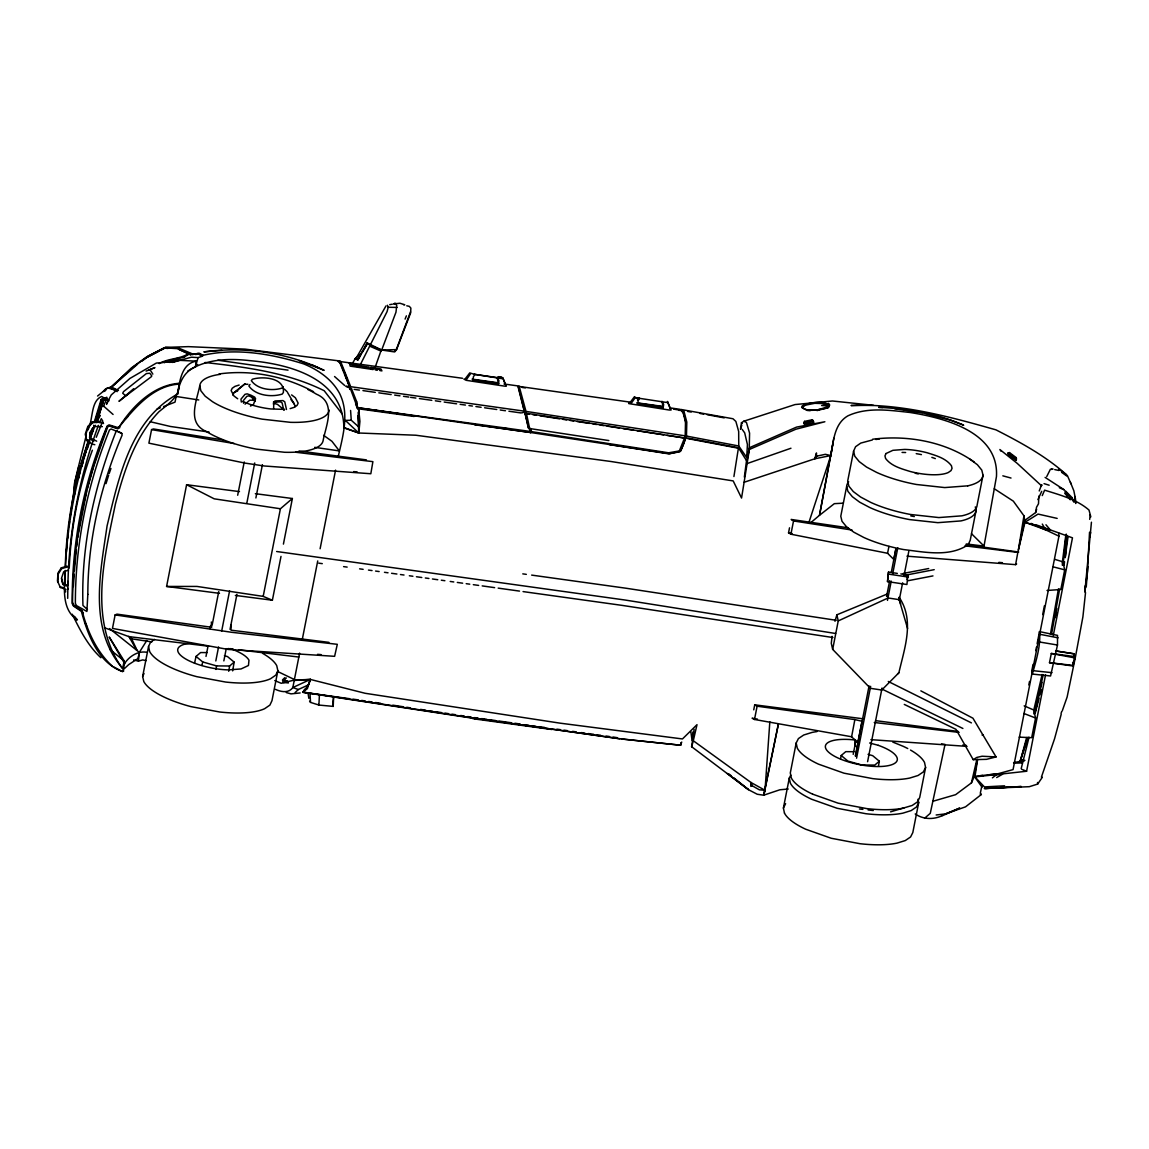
<?xml version="1.0" encoding="UTF-8"?>
<svg xmlns="http://www.w3.org/2000/svg" width="1149" height="1149" viewBox="0 0 1149 1149"><rect width="100%" height="100%" fill="white"/><g stroke="black" fill="none" stroke-linecap="round" stroke-linejoin="round"><path stroke-width="1.5" d="M67.906 585.272C68.839 530.709 79.583 476.548 98.412 425.374M1039.227 490.953L1041.281 485.582L1017.124 463.291L999.86 449.518M67.935 581.322L67.69 598.356M333.512 697.716L332.693 704.739M333.641 696.624L333.196 706.391L318.905 705.055L310.532 702.398L309.569 701.177M75.03 491.14L75.03 491.715C72.43 488.856 75.733 474.207 78.635 472.799M319.408 695.059L318.905 705.055L318.345 704.323M966.252 543.965L984.018 546.105L996.456 476.605C999.156 431.995 944.737 418.006 909.994 412.477C889.513 410.265 867.208 406.847 847.876 415.852C833.973 423.909 833.513 441.546 830.828 455.55L814.756 458.796L816.436 456.225L816.465 452.936L814.756 458.796L744.107 482.264L741.55 498.048L733.191 480.914L611.239 461.539L415.837 435.227L358.79 433.001L343.881 427.873C343.321 378.366 289.821 364.147 249.563 360.614C228.479 358.186 205.815 359.005 187.646 371.199M64.976 572.116C64.43 588.144 61.414 609.86 77.414 619.914L74.656 616.611M69.227 567.994C71.037 528.08 78.405 487.636 92.38 450.207M828.558 403.514L828.515 405.942L821.636 405.525L827.998 404.089L829.032 404.922L828.515 405.942L828.558 403.514L827.998 404.089M679.145 410.466L681.501 409.561L684.23 412.261L686.8 422.085L686.47 436.074L685.134 438.774L685.508 421.884L682.937 412.074L680.222 409.346L669.594 407.809M273.634 408.426L273.778 402.322L274.97 400.958L282.927 400.584L284.751 401.791L286.489 409.489M832.091 636.359L831.287 643.253L832.666 649.372L870.382 688.323L881.743 690.032L898.877 672.783C904.478 648.18 914.834 620.704 899.222 597.408M74.857 489.144L75.001 485.984M78.965 465.876L79.64 473.934M349.713 389.439L349.827 387.141L344.858 373.425L339.673 361.763L338.567 362.165M1090.645 532.461L1089.783 537.086M727.216 773.478L748.444 789.679L757.22 794.246L763.654 795.209L765.019 790.268L751.116 782.57L750.915 786.404L751.705 785.471L751.116 782.57L693.292 740.76L696.998 724.674L682.463 738.951L559.807 723.123L365.109 693.278L310.345 679.432L294.302 680.079L281.232 683.282L274.783 680.596M65.249 566.859C66.527 524.145 74.111 481.589 88.66 441.374M681.501 409.561L732.976 418.753L735.877 421.453L738.678 431.493L738.75 445.984L746.721 457.546L747.424 444.519L744.696 432.886L742.153 429.367M1089.539 532.246L1087.428 571.642L1084.857 592.065L1091.435 522.206M93.73 441.46L89.881 438.659L89.766 432.541M89.881 438.659L90.268 432.024L94.089 426.466L102.362 426.624M73.378 586.536L74.168 574.285M74.398 570.794L76.308 549.84M57.78 581.882L58.312 573.854L61.673 568.611L67.504 566.945M65.263 570.421L65.22 585.545M65.493 566.931C67.446 520.109 77.414 473.905 93.342 429.884M518.386 386.825L528.77 428.706L530.307 429.338L530.666 432.512L669.766 453.697L680.711 451.14L685.996 437.826L738.462 447.765L733.924 476.533M769.83 721.787L765.019 790.268L759.403 789.837L751.705 785.471M504.009 383.996L517.854 385.906L525.007 414.157L526.414 413.238L684.675 438.042L667.052 435.342M1032.319 674.061C1036.096 660.618 1040.937 645.767 1039.5 631.605L1057.525 635.383L1057.482 645.02L1050.574 675.985L1032.319 674.061L1031.701 671.303L1033.052 664.409M1086.25 586.823L1087.873 566.486M133.586 659.986L138.44 661.12L139.331 652.359L146.785 640.524M310.532 702.398L309.971 692.847M1074.832 656.61L1051.306 653.465L1049.497 662.7L1072.994 666.003L1074.732 657.889L1074.214 653.838L1055.629 650.88M1065.41 556.504L1067.148 535.448M1054.969 617.789L1056.836 608.324M66.383 551.865L67.26 541.897M196.249 361.159C181.197 363.702 179.589 382.114 177.52 394.423C179.014 382.804 184.127 371.544 195.459 366.876L196.249 361.159L179.574 360.341L169.693 362.423M1066.243 534.084L1063.012 565.294M692.948 731.956L692.071 740.545L690.865 731.755M1089.712 519.362L1090.186 514.68M746.591 460.088L744.351 477.094M1085.532 592.539L1082.904 616.826L1075.435 656.969L1067.119 697.055L1062.279 710.829M76.696 546.349L77.471 539.384M67.604 538.536L68.38 531.757M68.954 526.673L69.529 521.589M75.604 480.9L78.505 467.528M1065.812 535.118L1062.279 562.981M465.201 378.868L469.74 372.908L474.968 374.488L473.431 376.657L472.971 380.218L498.436 384.096L498.91 380.549L497.244 377.604L474.221 374.287L501.926 378.639M663.16 407.952L662.011 401.303L663.634 404.376L663.16 407.952L637.724 404.075L638.198 400.498L639.749 398.373L666.664 402.466M746.721 457.546L749.665 447.607L796.53 427.112L824.867 421.755L795.869 429.223L749.363 449.46L744.107 482.264M1065.166 557.682L1067.967 537.186M1059.608 589.092L1051.522 634.492M69.988 518.127L76.078 476.246L86.276 435.27M1058.444 588.819L1050.416 634.32M740.459 429.295L741.45 422.775L743.733 421.238L795.022 404.563L832.393 400.987L873.513 405.31L851.036 405.525C900.371 403.184 948.902 416.498 995.968 429.855C1020.671 442.451 1045.389 455.909 1066.2 474.451M304.614 689.271L302.977 692.071L474.724 718.197L621.408 738.994L680.538 745.213L680.912 742.742M1055.974 615.649L1056.505 612.202M1004.599 785.83L984.42 786.907L974.912 776.911L977.67 759.23M1064.003 565.236L1064.563 561.746M1023.946 515.815L1024.98 522.264L1018.316 550.328L1023.946 515.815L1013.332 501.151L994.287 488.756M283.688 409.776L282.123 402.926L280.5 401.834L273.376 402.193M1018.316 550.328L1024.606 520.526L1035.637 512.54L1036.527 507.24L1038.495 503.779L1038.883 496.038M693.292 740.76L691.669 746.807L694.14 729.27M232.658 670.872L234.166 662.126L227.516 656.596L224.428 655.706M77.672 537.646L86.692 491.499M228.694 671.26L229.628 665.989L234.166 662.126M832.666 649.372L838.239 620.92L836.874 614.801L887.2 594.033L888.076 597.983L899.179 599.649L907.581 628.503M878.425 766.268L879.344 761.227L872.694 755.683L868.055 754.362M977.138 760.753L974.309 776.351L971.451 782.871L955.623 794.677L932.844 801.284M906.963 556.173L1015.615 564.647L1017.827 552.41L1018.675 552.023L966.022 544.712M833.815 438.3L819.51 515.283L810.62 522.838M114.096 667.138L122.684 671.648C98.082 662.973 87.626 634.42 81.378 611.354L73.435 606.011L72.243 603.627C71.54 542.888 83.676 481.948 107.173 425.963L109.054 424.871L117.528 427.471L119.553 426.408C132.652 405.798 153.894 384.915 179.373 383.292M832.666 445.108L819.51 515.283L834.332 503.664L843.237 503.176M851.61 736.768L854.87 719.59L861.965 721.242L857.786 742.915L851.61 736.768L754.505 719.475L752.092 718.197L757.406 719.087M210.066 628.675L210.698 625.343M215.926 669.436L216.601 665.917L229.628 665.989M1042.689 614.586L1044.398 605.796M115.13 614.902L112.473 628.431L228.148 649.444L334.618 656.323L337.303 644.316L231.523 632.28L115.13 614.902L116.997 614.141L211.689 627.282L211.344 621.997M223.366 439.981L153.406 428.965L151.567 429.625L148.896 443.155L244.838 463.076L264.198 465.977L370.825 473.747L372.894 461.654L295.666 452.232M123.532 668.014L124.609 663.548L109.198 636.991L124.164 660.919L122.684 668.388L123.704 671.102L122.799 670.987M262.503 653.278A66.412 21.371 11.1 0 1 276.737 665.673L277.871 670.7L271.983 700.66L269.914 705.084L264.658 708.689A65.737 21.156 11.1 0 1 219.646 711.992L190.849 706.606A66.154 21.285 11.1 0 1 165.327 697.644A66.412 21.371 11.1 0 1 143.783 681.501L142.648 676.474L148.537 646.514L150.591 642.09L154.541 639.39M220.306 374.315A65.967 21.228 11.1 0 0 215.294 375.177A66.269 21.328 11.1 0 0 199.768 385.762C196.608 401.317 186.555 423.277 206.576 431.607A65.895 21.213 11.1 0 0 256.27 449.101L284.564 452.275A65.967 21.228 11.1 0 0 307.688 450.595A66.269 21.328 11.1 0 0 323.214 440.01C326.373 424.469 336.427 402.495 316.406 394.164A65.895 21.213 11.1 0 0 308.076 389.612M219.488 593.344L166.591 586.45L186.598 484.72L239.48 491.614M206.001 656.424L208.07 645.91M212.192 624.884L218.741 591.606M237.685 495.248L244.234 461.955M215.811 660.962L218.569 646.944M221.656 631.174L229.585 590.888M246.805 503.276L254.719 462.99M223.84 660.905L226.252 648.639M230.044 629.365L236.938 594.32M255.882 497.962L262.417 464.684M281.002 556.389L272.385 600.238L263.193 596.388L280.413 508.763L292.377 498.508L255.351 493.682M283.415 544.109L292.377 498.508M299.602 653.135L292.837 687.547C288.672 693.436 281.002 691.985 275.43 689.343M302.259 639.576L317.727 560.942M320.111 548.762L335.565 470.128M338.323 456.153C343.034 435.615 349.598 413.209 339.472 393.217C331.86 379.242 318.101 369.719 303.609 363.874C271.523 353.849 236.392 347.745 203.114 355.285L202.439 356.176L198.619 354.093L195.373 354.524M498.436 384.096L497.244 377.604M753.744 709.838L754.721 704.825L863.229 718.814M895.76 549.437L893.764 559.434L887.559 553.272L790.914 534.213L788.544 532.834L789.521 527.822M754.505 719.475L757.105 706.204L754.721 704.825M790.914 534.213L793.528 520.942L791.173 519.449L847.976 527.779M784.465 813.104L783.403 808.063L789.291 778.074L790.771 775.144M816.968 731.597A65.421 21.055 11.1 0 0 811.926 732.459L803.711 735.015L798.411 738.592L796.185 742.986L790.297 772.975L791.359 778.017A66.154 21.285 11.1 0 0 812.645 794.16M848.694 481.804A66.01 21.242 11.1 0 0 846.684 486.242L840.781 516.231L842.002 521.287L846.411 526.673L853.75 532.145L863.732 537.43A65.565 21.099 11.1 0 0 903.66 549.567C924.672 552.066 949.505 557.423 968.205 544.683L970.23 540.245L976.119 510.257L975.314 506.881M872.335 439.981L860.773 443.083L855.588 446.702L853.578 451.155L847.675 481.129L848.896 486.199L853.305 491.585L860.658 497.057L870.626 502.343A65.565 21.099 11.1 0 0 910.554 514.479L938.834 517.567L961.857 515.829A66.01 21.242 11.1 0 0 977.11 505.158L983.013 475.169L981.792 470.113L977.382 464.713L970.043 459.241M897.326 573.394L888.493 572.073L887.502 581.595L906.92 584.511L907.911 574.974L900.845 573.911M853.204 754.347L855.861 740.89M887.502 581.595L888.493 572.073M855.33 756.028L869.075 685.881M886.597 596.446L889.685 580.676M891.394 571.9L895.861 549.107M855.545 755.985L859.308 736.768M856.565 758.211L870.64 686.326M887.473 600.396L891.251 581.107M892.629 574.098L897.786 547.8M867.596 761.686L882.03 688.036M899.193 600.352L902.626 582.816M904.004 575.807L908.816 551.247M907.035 579.441L907.911 574.974M917.994 799.244L918.697 802.591L912.809 832.58L910.582 836.975L905.283 840.565L897.067 843.107A65.421 21.055 11.1 0 1 859.998 843.711L831.201 838.253L805.751 829.248A66.154 21.3 11.1 0 1 784.465 813.104M910.525 750.067A66.154 21.285 11.1 0 1 924.528 762.476L925.591 767.503L919.703 797.492L917.476 801.887L912.177 805.463L890.59 811.84M1035.766 650.593L1036.455 647.146M1037.13 643.684L1039.5 631.605M1058.689 532.964L1058.947 536.166L1013.059 769.6L997.662 773.837L974.309 776.351L982.022 787.151M1062.251 565.107L1062.897 561.818L1054.71 559.348M1024.176 705.874L1033.755 709.996L1035.565 718.01L1031.687 737.687L1019.192 737.141M1062.897 561.818L1064.692 569.847L1060.829 589.509L1047.026 590.471M974.912 776.911L1026.588 771.252L1045.547 674.836M1053.188 635.943L1072.477 537.833L1035.953 524.763M749.22 449.834L749.579 433.116L746.419 422.387L743.733 421.238M1028.815 684.948L1029.518 681.443M887.559 553.272L888.953 546.407M764.042 794.16L778.376 724.1L763.654 795.209L779.855 789.78L788.228 789.018M747.195 459.428L749.665 447.607M1043.292 674.678L1033.956 714.017M201.951 665.458L202.698 661.953L196.062 656.424L200.587 652.56L207.107 652.589M1042.114 674.506L1033.727 710.369M840.508 758.857L841.212 755.511L845.765 751.647L853.894 751.69M812.357 419.758L813.693 422.214L812.889 422.688L804.329 424.038L804.501 421.381L812.357 419.758L813.693 422.214M981.892 785.887L980.312 793.155L981.347 794.505L965.533 806.842L945.483 813.909L959.717 808.063L942.266 815.804M194.511 663.361L196.062 656.424M1021.174 768.667L1029.044 737.227M971.451 782.871L976.578 760.609M403.586 304.715L404.793 304.772L399.895 303.235L393.59 303.982L395.055 303.164L396.75 305.505L395.96 312.255L381.683 350.028L370.294 345.59L367.077 342.876L357.942 359.809L355.185 358.66L352.312 363.659L349.095 363.285M1034.861 713.486L1042.057 682.362M1085.159 591.548L1085.403 585.387M1016.219 460.376L1016.262 457.661L1009.454 452.577L1007.946 453.108L1009.023 455.306L1016.219 460.376L1015.931 459.083M87.554 446.918L88.875 441.834M1035.163 713.414L1039.069 698.262M1039.931 694.886L1041.238 689.831M177.477 348.65L164.178 347.802L146.957 356.678L131.23 368.053L110.62 387.974L108.509 388.19L116.02 389.87L110.634 387.931L137.492 364.233M387.4 305.246L388.218 307.271L387.069 311.623L360.039 365.253M1013.59 762.634L1020.168 761.399L1026.675 737.529M87.626 430.315C93.486 420.821 90.125 401.432 101.6 396.477L109.011 400.814M87.065 489.804L93.845 466.006L107.733 426.696L109.485 425.676L118.002 428.376C133.657 409.231 152.487 385.633 179.201 384.111C179.89 396.822 167.424 404.62 158.907 411.787C134.792 436.965 123.977 471.162 115.388 504.138C104.545 556.92 88.229 619.857 121.823 667.727L122.684 668.388C88.171 628.991 100.336 572.791 107.087 525.84C118.778 478.056 129.981 421.094 176.501 394.667L175.036 402.136L163.603 406.545M138.986 654.499L137.765 658.679L128.745 664.567L123.69 669.264M834.978 621.279L836.874 614.801M1061.13 714.577L1054.567 738.75L1041.382 777.198M410.523 311.853L396.549 348.994L394.94 350.948M195.919 364.879L198.116 357.612L202.439 356.176M1037.92 499.6L1041.698 491.341M1027.278 737.873L1020.025 761.83L1028.053 737.399M684.718 437.597L679.346 450.925L668.646 452.807L531.427 431.622L530.666 432.512L474.709 424.771M1035.637 512.54L1036.642 509.294M88.444 440.024L81.076 463.593M89.579 437.037L92.222 428.62M94.319 421.884L101.083 399.637L104.746 397.726M89.306 439.966L81.507 465.46L83.073 460.447M90.354 436.62L92.983 428.247M95.094 421.539L101.931 399.766L106.814 397.224M84.136 457.087L88.861 442.02M90.441 436.993L93.069 428.62M95.18 421.927L101.931 399.766M1061.058 713.572L1061.647 711.662M81.751 466.58L83.331 461.568M87.568 448.182L89.148 443.169M96.114 421.812L102.907 399.68L106.57 397.784M105.995 483.657L108.667 475.198M96.674 422.157L103.712 400.053L106.125 398.746M96.76 422.53L103.712 400.053M277.799 671.562L293.914 679.303L294.23 680.452L310.345 679.432L307.386 688.61L302.977 692.071M740.717 428.548L741.823 425.173M680.538 745.213L681.73 742.053M808.623 523.312L830.828 455.55L825.355 454.315L816.436 456.225M310.345 679.432L308.277 684.962L298.323 689.515L292.837 687.547L310.345 679.432L308.65 684.387L303.25 692.186M89.823 438.013L93.313 427.931M109.198 473.503L110.936 468.505M356.836 404.333L356.937 404.075M300.148 692.948L290.999 693.867L286.273 692.56M746.836 461.122L738.462 447.765M375.278 366.933L381.238 350.072M95.74 421.683L100.581 409.159M367.077 342.876L381.683 350.028L394.696 351.939L396.563 349.626L410.638 312.873L410.868 308.09L409.288 306.338L406.76 305.806M405.094 319.092L406.373 315.86M96.257 437.295L102.175 422.588M99.604 422.459L101.313 418.71L102.864 421.281M106.742 403.342L111.281 394.897L129.909 378.452L156.35 363.07L176.386 361.317M1046.739 476.562L1050.416 469.209L1051.953 469.381M90.441 436.835L95.31 425.302M96.617 422.257L100.336 415.392M103.439 406.473L106.857 398.488M106.598 404.419L108.652 399.637M1042.258 495.592L1044.613 490.163C1059.608 494.846 1076.886 499.413 1088.993 510.055L1090.832 516.863M1073.927 655.505C1075.536 656.151 1073.281 668.933 1072.649 662.312M1074.214 653.838L1055.572 650.995M142.648 676.474L144.027 673.515M277.871 670.7L275.803 675.138L270.546 678.743A65.737 21.156 11.1 0 1 225.52 682.032L196.738 676.66A66.139 21.285 11.1 0 1 171.215 667.698A66.412 21.371 11.1 0 1 149.672 651.555L148.537 646.514M996.054 756.932L986.531 759.331L973.217 759.69L976.837 757.421L982.093 756.229L996.054 756.932L972.944 718.211L920.837 690.851M828.903 406.473L829.679 404.865C821.578 400.599 810.648 402.236 802.39 405.755L801.672 407.105C808.781 413.123 819.826 409.015 828.07 407.952L828.903 406.473L816.953 410.078L806.9 409.877M804.329 424.038L804.501 421.381M1009.023 455.306L1009.454 452.577M124.609 663.548C129.033 656.467 138.067 650.549 146.857 652.302M783.403 808.063L785.614 803.668M925.591 767.503L923.379 771.898L918.065 775.489L909.85 778.031A65.421 21.055 11.1 0 1 872.795 778.634L843.984 773.176L818.533 764.171A66.154 21.285 11.1 0 1 797.248 748.028L796.185 742.986M918.697 802.591L916.485 806.986L911.171 810.576L902.956 813.133A65.421 21.055 11.1 0 1 865.901 813.722L837.09 808.264L811.639 799.259A66.154 21.285 11.1 0 1 790.354 783.115L789.291 778.074M385.978 305.936L356.061 358.402L357.942 359.809L360.542 355.343M357.382 360.111L367.508 343.422L362.294 352.355M67.159 566.155L61.328 567.821L57.981 573.021L57.45 581.049L60.409 587.498L65.981 589.394M631.375 403.141L635.225 397.655L639.749 398.373L636.431 397.626M466.638 379.271L470.487 373.827M985.555 788.501L1021.231 786.519L984.305 788.53L1029.332 786.692L1037.676 784.063L1042.344 777.255M283.099 386.624L282.065 388.089C272.256 391.263 257.477 389.525 251.344 380.649L252.392 379.256C262.575 376.068 284.851 377.59 283.372 392.455L282.266 394.064C271.595 397.482 255.552 395.629 248.873 385.978L250.008 384.455M814.756 458.796L816.81 455.88M1041.267 485.97L1041.999 484.964L1041.281 485.582M629.925 402.724L634.507 396.649M97.564 396.046L107.475 387.974L109.5 387.759L117.255 391.608M1015.644 460.189L1016.592 458.925L1009.741 453.855L1008.276 454.386M359.206 354.538L355.185 358.66M637.408 399.866L639.031 397.985M195.459 366.876L197.642 364.434M103.482 391.191L105.349 389.138M104.559 391.392L106.426 389.339M103.611 391.536L106.469 388.563L111.051 386.897L131.776 368.326M103.209 422.645L98.512 421.439L92.48 421.784L87.855 426.38L85.299 434.092L86.477 439.909L91.69 443.902L94.821 444.72M103.539 423.507L98.843 422.301L92.825 422.617L88.2 427.198L85.629 434.925L86.793 440.785M125.313 419.026L127.769 416.627M284.837 677.651L282.496 679.906L282.826 681.343M283.99 680.222L286.316 677.967M295.149 692.531L298.323 689.515M897.556 674.003L898.877 672.783M245.067 404.175L249.721 400.197L254.748 400.225M127.266 394.839L151.194 376.829L151.797 375.924L149.772 373.21L146.383 373.569L123.589 391.594L122.713 393.231L125.686 395.816L127.266 394.839L118.965 401.317L133.701 388.678M472.785 718.699L474.623 717.608L478.113 718.111M879.344 761.227L874.791 765.076L861.764 765.004L847.861 761.055L841.212 755.511M191.696 354.754L199.208 353.203L203.114 355.285M992.406 777.859L997.662 773.837L989.332 774.728M133.428 366.79L148.25 356.133L165.355 347.4L188.307 346.639L245.039 349.124L339.17 360.901L349.397 386.466L345.849 386.308L350.143 388.132M141.772 361.203L147.503 357.066L164.537 348.19L167.998 348.42M1015.615 564.647L1016.65 563.972M1058.947 536.166L1045.633 529.847L1024.98 522.264L1038.05 514.077L1057.166 518.4M117.313 430.674L116.063 431.45C94.275 486.558 80.904 546.206 82.958 605.466L87.439 609.544M350.617 388.865L351.422 388.391L356.535 401.317L357.526 408.671L414.157 416.484M119.884 427.586L117.729 428.807L109.069 425.906L107.173 427.04C84.925 483.011 72.947 542.974 72.531 603.225L73.723 605.652L81.924 610.995L83.36 613.394M996.671 777.543L1002.574 774.211L997.275 774.613M273.232 403.873L275.703 402.48M803.84 422.731L804.63 422.301M184.587 356.707L190.116 353.633L191.194 354.05M159.223 363.601C168.3 358.186 180.063 359.378 188.838 353.389L190.389 354.653L190.116 353.633M147.489 357.109L158.347 351.436M161.449 349.813L164.537 348.19M103.783 400.412L107.46 398.602M102.017 400.154L105.708 398.358M106.685 398.286L102.907 399.68M104.861 398.229L101.083 399.637M838.239 620.92L888.076 597.983M518.544 386.351L630.586 402.193M237.757 390.847L234.611 392.197A32.071 10.327 11.1 0 0 232.773 395.069M473.546 718.068L619.728 738.75M148.695 370.064L154.928 367.608L146.095 371.084M157.083 409.073L160.343 407.809M982.108 735.073L983.084 734.714M747.123 463.564L790.957 448.239M68.437 570.119L63.712 571.742L61.543 578.134L63.023 584.468L67.504 586.249M522.12 412.821L525.179 411.787M338.007 361.274L339.17 360.901M239.164 385.044L234.942 386.38L232.227 388.247L231.121 390.545L233.922 395.945L237.699 398.775M290.123 408.627L294.345 407.277L297.06 405.425L298.166 403.141L295.365 397.741L291.602 394.897M339.3 361.447L462.473 378.265M475.011 718.57L474.034 718.872L552.051 729.529M162.512 362.438L179.761 357.712M941.778 815.876C933.002 819.797 923.193 819.381 915.207 813.995M172.149 362.438L191.409 357.195L198.116 357.612M181.413 357.899L184.659 357.181M805.004 422.66L812.86 421.022L812.889 422.688M903.258 573.437L928.665 568.54M905.426 575.204L934.209 569.66M907.581 580.805L932.974 575.908M817.011 410.595L825.686 408.312L828.601 407.091L829.391 405.525L824.738 403.586L814.799 403.313L805.363 405.166L802.045 407.723L807.158 410.423L810.174 410.724M389.726 304.643L392.297 304.198M924.557 818.303L930.273 813.32L945.038 744.408L941.505 743.877M250.41 406.042L253.455 404.62L255.423 398.875L254.719 397.152L250.884 395.17L247.15 393.848L245.01 394.322L240.96 399.163L241.333 402.078M875.854 439.493L879.358 438.99M967.76 485.84L944.722 487.578L916.442 484.49A65.565 21.099 11.1 0 1 876.529 472.354L866.547 467.068L859.208 461.596L854.784 456.21L853.578 451.155M872.594 439.248C907.265 434.839 945.268 441.489 974.079 461.927M219.028 373.956C251.2 369.461 285.067 376.254 313.562 391.723M191.553 354.352L198.088 353.504L201.951 355.615M138.44 661.12L142.735 659.914L146.124 660.632M936.162 814.986L944.995 813.937M979.321 775.805L982.654 775.446M979.609 775.948L983.142 775.676M988.442 775.273L993.741 774.871M284.392 681.285L287.537 681.17L284.176 680.323M221.814 350.359L203.876 351.881C244.435 346.323 287.25 352.456 324.133 370.366L299.142 360.542M357.885 415.622L358.79 433.001L358.962 427.141L351.264 420.232L345.346 420.405L358.79 433.001L359.924 421.396L358.66 408.814L358.79 433.001L343.953 427.514M381.683 350.028L396.563 349.626M1013.777 763.151L1022.466 762.922L1020.168 761.399M244.665 384.312L247.911 384.254M284.622 409.374L270.949 408.972A33.795 10.872 11.1 0 1 249.017 404.017L242.841 401.518M394.38 303.695L396.62 303.666M630.557 402.753L628.647 402.768L628.819 403.615L669.077 410.006L671.117 410.021L670.829 408.714M1051.651 468.993L1053.073 468.979M166.591 586.45L196.967 586.435L263.193 596.388M388.218 307.271L397.08 307.429M1023.96 761.098L1020.513 760.25L1024.922 760.365M882.719 407.507L878.683 407.349C907.71 408.714 936.952 413.496 963.695 425.216L949.936 419.945L924.213 413.295M165.355 347.4L179.172 348.291L192.687 354.007M870.913 739.654L967.056 746.376M317.541 654.341L321.074 654.614M962.69 745.112L966.237 745.399M353.633 471.607L357.167 471.909M998.883 562.378L1002.431 562.694M1020.513 760.25L1023.773 760.566M283.085 682.434L288.399 682.937M1033.885 670.772L1052.039 672.668M622.026 738.994L680.696 745.227M859.423 808.968L862.885 809.356M868.098 809.944L873.297 810.533M1049.497 662.7L1073.252 665.429M874.274 722.491L959.128 732.401M894.64 408.671L922.575 412.936M980.241 794.376L981.347 794.505M208.587 646.212L128.975 636.647L104.473 627.756M228.062 648.553L233.362 649.185M238.676 649.817L298.826 657.041M328.916 642.363L231.05 630.183L230.978 624.941M964.959 545.832L1017.827 552.41M205.068 362.481C245.8 367.206 286.977 372.262 324.19 390.717L342.115 413.913M235.358 595.412L272.385 600.238M875.567 720.638L958.41 731.482M217.822 360.226L288.026 370.15M299.027 450.954L366.416 459.887M375.551 410.552L379.069 411.026M476.318 380.175L481.517 380.894M484.979 381.367L498.81 383.292M350.546 389.066L356.894 406.172L358.531 407.823L530.134 431.421L530.666 432.512M366.416 409.259L385.748 411.931M389.267 412.405L392.786 412.893M396.304 413.381L399.823 413.855M504.167 428.218L507.671 428.706M530.867 432.57L358.531 407.823M757.105 706.204L854.87 719.59M349.497 698.693L302.618 692.258L473.733 718.384M352.973 699.167L358.186 699.885M522.163 387.457L525.323 387.888M522.781 573.868L526.328 574.356M531.657 575.103L625.832 588.202L836.185 620.288M276.636 551.506L624.941 600.008L835.596 633.487M318.718 563.154L322.28 563.642M343.594 566.615L347.156 567.103M359.594 568.841L363.141 569.329M368.47 570.076L372.032 570.565M375.579 571.067L379.141 571.556M384.47 572.303L388.017 572.791M391.579 573.294L396.908 574.026M400.455 574.529L404.017 575.017M409.346 575.764L412.893 576.252M416.455 576.755L421.784 577.502M425.331 577.99L428.893 578.478M432.441 578.981L437.769 579.728M441.331 580.216L444.878 580.705M450.207 581.451L453.769 581.954M457.316 582.442L462.645 583.189M466.207 583.678L469.754 584.18M473.316 584.669L478.645 585.416M482.192 585.904L494.63 587.642M498.192 588.13L519.506 591.103M523.068 591.591L622.571 605.451L832.953 637.537M472.081 379.127L497.474 382.689M662.226 406.358L636.833 402.782L637.724 404.075M483.6 381.597L487.147 382.1M651.914 405.755L655.447 406.258M524.705 411.213L350.689 386.696L340.463 361.088M354.136 389.367L359.422 390.114M362.955 390.617L375.292 392.355M378.825 392.843L391.163 394.581M394.696 395.084L399.981 395.831M403.514 396.319L408.8 397.066M410.566 397.324L415.881 398.071M419.414 398.574L431.809 400.326M435.342 400.814L440.656 401.576M444.189 402.064L456.584 403.816M460.131 404.319L465.431 405.066M481.618 718.599L486.86 719.331M490.364 719.82L495.607 720.552M499.097 721.055L511.334 722.764M514.838 723.252L520.08 723.999M525.323 724.732L528.827 725.22M532.317 725.708L535.822 726.211M539.312 726.699L544.554 727.432M556.805 729.155L560.324 729.644M563.829 730.132L567.333 730.62M572.59 731.353L576.109 731.856M581.365 732.588L584.87 733.076M588.374 733.565L593.645 734.312M597.15 734.8L600.654 735.288M605.925 736.021L609.43 736.509M468.979 405.568L472.44 406.057M475.916 406.559L481.129 407.292M484.605 407.78L496.756 409.504M500.232 409.992L505.445 410.739M508.921 411.227L521.072 412.951M637.681 403.213L662.499 406.789M209.046 432.053L170.296 426.451L150.232 421.726M314.697 447.349L339.343 450.911L331.96 441.317L323.616 435.327M498.02 377.174L502.831 377.892L505.56 385.001M888.967 574.17L908.371 577.071M280.413 508.763L214.202 498.824L186.598 484.72M129.866 638.557L151.883 641.889M526.414 413.238L529.531 428.06L531.068 428.749L608.855 440.57M361.648 700.416L365.109 700.933M368.57 701.464L372.046 701.996M375.508 702.527L380.707 703.317M392.829 705.17L403.227 706.75M406.689 707.281L410.15 707.813M420.563 709.393L425.791 710.197M429.281 710.728L432.771 711.26M436.247 711.777L441.489 712.581M444.979 713.112L448.469 713.644M451.945 714.161L455.435 714.692M460.677 715.497L464.153 716.028M467.643 716.559L471.133 717.077M685.192 435.859L525.998 411.399L519.133 386.093M525.825 413.64L529.373 414.186M532.906 414.717L536.439 415.263M539.973 415.809L559.419 418.796M562.953 419.342L566.486 419.888M570.019 420.433L573.566 420.979M577.1 421.511L589.466 423.421M593.013 423.967L596.546 424.512M600.08 425.044L603.613 425.59M607.132 426.135L619.469 428.031M623.002 428.577L633.573 430.2M637.092 430.731L663.533 434.796M176.285 396.491L198.777 399.967M609.142 444.591L668.603 453.826L679.863 451.772C686.915 440.096 687.892 426.207 683.425 412.951L680.725 410.265M793.528 520.942L852.041 530.048M612.934 737.012L617.185 737.672M673.529 409.116L684.143 410.868M687.691 411.457L691.224 412.046M700.086 413.511L703.619 414.1M707.166 414.688L724.215 417.863M151.567 429.625L234.252 443.557M1039.529 642.004L1057.482 645.02M910.784 515.915L914.317 516.576M788.544 532.834L792.063 533.481M686.47 436.074L738.75 445.984M1051.306 653.465L1074.732 657.889M687.705 438.588L738.304 448.211M1040.118 634.349L1058.085 637.824M1054.739 469.611L1058.99 470.487M915.236 473.23L918.266 473.948M1052.699 566.716L1064.692 569.847M869.635 743.001L878.209 745.284M1002.833 475.83L1011.019 478.041M96.674 441.187L89.478 437.482M274.266 403.443L277.44 404.347L284.263 410.049M202.698 661.953L216.601 665.917M1024.98 522.264L1050.545 530.206L1045.963 524.777M1044.053 483.628L1049.166 485.223M64.258 588.116L60.078 586.665L60.409 587.498M110.936 386.796L118.462 390.502M1007.946 453.108L1011.192 455.291M1023.845 713.457L1035.565 718.01M61.5 578.579L62.606 583.362L67.059 585.143M1021.863 769.356L1026.588 771.252M892.787 742.082L903.243 746.333A66.154 21.285 11.1 0 1 907.753 748.545M812.645 794.16L838.095 803.165L866.892 808.623A65.421 21.055 11.1 0 0 903.961 808.02M255.609 398.847L248.83 395.888L246.906 396.304L243.286 400.642L243.602 403.242M369.748 346.165L381.238 351.206M1059.321 487.707L1064.06 489.804M1031.07 523.384L1045.633 529.847L1042.301 524.073M311.379 364.606L318.388 367.781M904.292 704.423L955.968 729.328L973.217 759.69M881.843 689.012L962.891 728.466M888.292 681.472L971.408 722.893M113.076 414.459L102.993 405.568M118.778 431.593L121.722 433.446M1064.333 489.862L1045.102 477.395M86.477 439.909L90.139 442.264M1000.406 450.623L1001.167 451.112M1061.604 472.34L1066.846 476.059M1058.545 468.893L1067.335 475.456L1070.997 483.801M691.483 746.591L748.502 789.622L733.522 777.614M741.45 422.775L742.369 423.478M728.552 773.708L731.037 775.661M109.543 628.575L139.331 652.359M109.844 649.372L124.164 660.919M334.56 376.527L344.729 385.547M971.508 533.725L984.018 546.105M291.027 399.622L294.201 403.888L287.394 392.24M284.205 388.951L286.819 391.407M112.645 666.492C96.703 652.043 87.41 631.332 82.125 610.851L74.125 605.494L73.033 603.254M502.831 377.892L505.316 383.996M100.882 657.716C87.927 645.767 79.884 629.824 72.286 614.241M1065.367 490.838L1071.873 497.402L1074.013 502.285M1064.994 491.628L1071.155 498.12M252.234 398.071L255.365 401.446M1064.692 493.18L1070.25 499.772M332.707 705.658L333.196 706.391M634.636 396.75L635.225 397.655M150.39 370.237L152.846 374.129M73.622 615.706L76.136 619.943M128.817 636.331L136.745 650.291M85.198 623.088L86.62 625.946M131.029 637.537L137.018 650.219M1071.945 498.02L1073.367 501.266M61.328 567.821L61.673 568.611M74.383 491.399L77.141 474.192L78.678 478.185M355.572 403.859L357.526 408.671M92.48 421.784L92.825 422.617M670.068 407.694L667.425 401.418L670.284 408.829M1070.38 482.192L1073.841 490.781L1075.507 499.126M77.256 472.957L78.951 477.18M73.665 491.226L74.8 494.041M62.606 583.362L63.023 584.468M345.777 376.657L344.801 373.454L349.827 387.141M463.866 379.069L466.164 380.305L504.31 386.107L506.35 386.193L506.077 385.059M93.687 425.288L94.089 426.466M344.858 373.425L346.323 378.236M898.978 597.379L900.629 603.943M751.116 782.57L751.934 785.859M846.669 486.242L847.89 491.298L852.314 496.684L859.653 502.17L869.621 507.441A65.565 21.099 11.1 0 0 909.548 519.578L937.828 522.666L960.866 520.928A66.01 21.242 11.1 0 0 976.104 510.257M525.136 413.051L528.281 427.888L529.833 428.577L530.134 431.421M199.754 385.762L200.888 390.804L205.154 396.175L212.464 401.662A65.895 21.213 11.1 0 0 262.159 419.155L290.438 422.329A65.967 21.228 11.1 0 0 313.576 420.649A66.269 21.328 11.1 0 0 329.102 410.064M67.978 588.331L68.193 589.394M308.033 693.091L308.837 698.319M854.612 739.396L855.502 746.046M531.068 428.749L531.427 431.622M65.421 589.983L65.622 591.95M1075.751 503.506L1075.033 496.512L1075.694 502.932M1037.533 782.483L1037.676 784.063M350.589 410.452L351.264 420.232M358.244 412.405L358.962 427.141M356.535 401.317L356.736 405.496M190.547 643.124A36.639 11.792 11.1 0 0 183.136 657.343A36.639 11.792 11.1 0 0 228.22 669.896L241.046 668.948L248.457 665.501L248.974 660.244A36.739 11.82 11.1 0 0 230.317 648.582M878.296 745.328A36.797 11.849 11.1 0 1 897.312 759.762A36.797 11.849 11.1 0 1 875.667 766.512A36.61 11.777 11.1 0 1 832.336 754.965A36.897 11.878 11.1 0 1 826.605 743.69A36.667 11.806 11.1 0 1 855.617 740.057M293.742 403.313A31.971 10.284 11.1 0 1 294.92 406.746M902.066 452.433A34.729 11.174 11.1 0 1 905.642 452.519M916.227 453.654A34.729 11.174 11.1 0 1 921.426 454.616M931.853 457.388A34.987 11.26 11.1 0 1 935.315 458.609M982.998 475.169A66.01 21.242 11.1 0 1 967.76 485.84M87.827 594.363L86.893 611.469L76.452 605.58L75.374 603.412C75.288 544.037 87.123 484.935 109.485 429.956L111.166 429.022L121.895 433.417L122.096 435.184C100.782 485.553 87.884 539.499 87.827 594.363M885.994 453.553L884.96 455.866L885.592 458.48C891.38 466.149 901.376 468.735 910.123 471.478A33.738 10.858 11.1 0 0 925.046 474.25A34.068 10.959 11.1 0 0 948.313 472.498L951.013 470.616L952.047 468.304L951.415 465.69C945.613 458.02 935.616 455.449 926.87 452.692A34.484 11.102 11.1 0 0 904.794 449.417L892.888 450.322L885.994 453.553M234.425 392.498L244.881 383.924L234.425 392.498M179.79 358.258L164.364 362.481L179.79 358.258M360.772 365.957L360.671 367.694L369.877 369.073L368.958 367.177L360.772 365.957M363.098 366.746L367.479 367.967L363.098 366.746M370.912 367.465L370.825 369.217L373.08 369.561L372.822 368.384L374.531 368.456L375.35 369.892L377.375 370.208L377.116 369.03L379.069 369.145L379.917 370.581L381.913 370.883L380.994 368.987L370.912 367.465M352.513 365.167L357.411 366.459L352.513 365.167M359.522 366.775L358.589 366.861L359.694 367.551L350.172 366.129L349.756 364.305L358.775 365.655L359.522 366.775M498.436 376.671L502.056 377.504L498.436 376.671M190.389 354.653L178.368 349.109L190.389 354.653"/></g></svg>
